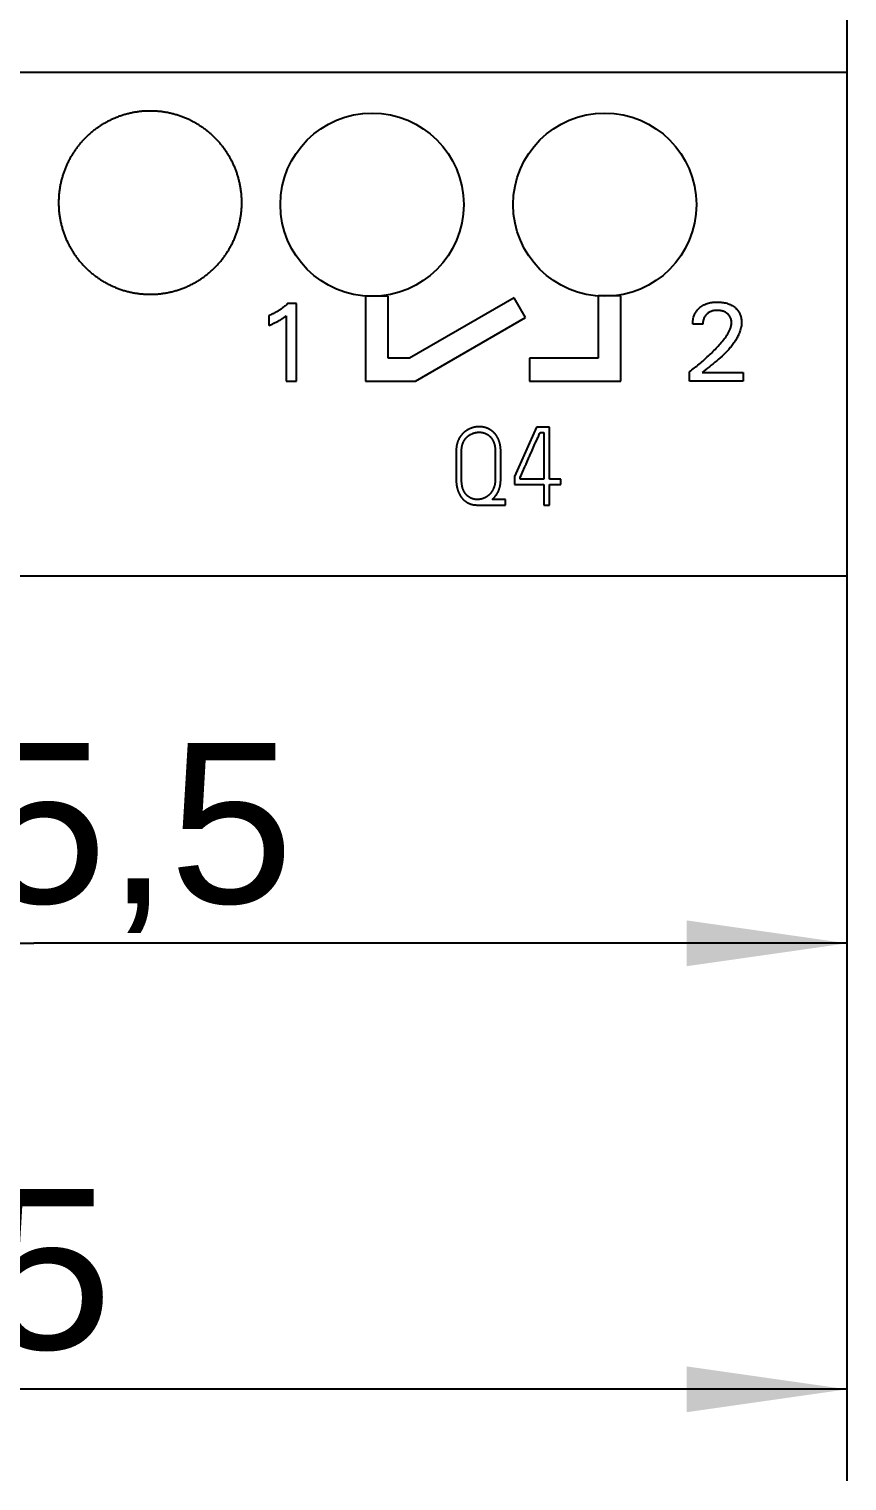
# Model space of a CAD drawing. Extents: x 0 to 420, y 0 to 297.
# Drawn here: x 128.45 to 146.31, y 124.9 to 156.59 of the extents above; entities that cross this region are included whole.
import ezdxf
from ezdxf.enums import TextEntityAlignment as Align

# ---------------------------------------------------------------- set-up
doc = ezdxf.new("R2010")
doc.units = 0
doc.header["$LTSCALE"] = 23.1
for name, color, linetype in [('10000_FRONT', 7, 'CONTINUOUS'), ('10100_DIM_FRONT', 7, 'CONTINUOUS'), ('10500_FRONT_LABELING', 7, 'CONTINUOUS')]:
    doc.layers.add(name, color=color, linetype=linetype)
doc.dimstyles.get("Standard").update_dxf_attribs({"dimtxt": 2.5, "dimasz": 2.5, "dimexe": 1.25, "dimexo": 0.625, "dimtad": 1, "dimcen": 2.5, "dimazin": 3, "dimtfac": 1, "dimtmove": 0, "dimatfit": 3})

# ---------------------------------------------------------------- blocks, each defined once
blk = doc.blocks.new('*D0')
at = {"layer": '10100_DIM_FRONT', "linetype": 'CONTINUOUS'}
for p, q in [((110.808052, 150.134362), (110.808052, 134.632386)), ((146.308052, 150.134362), (146.308052, 134.632386)), ((110.808052, 136.632386), (128.558052, 136.632386)), ((146.308052, 136.632386), (128.558052, 136.632386))]:
    blk.add_line(p, q, dxfattribs=at)
for points in [[(114.308052, 137.132386), (110.808052, 136.632386), (114.308052, 136.132386)], [(142.808052, 136.132386), (146.308052, 136.632386), (142.808052, 137.132386)]]:
    blk.add_solid(points, dxfattribs=at)
blk.add_text('35,5', height=3.5, dxfattribs=at).set_placement((124.727394, 137.507386), (134.227394, 137.507386), align=Align.FIT)
blk = doc.blocks.new('*D1')
at = {"layer": '10100_DIM_FRONT', "linetype": 'CONTINUOUS'}
for p, q in [((146.308, 189.647), (146.308, 124.898)), ((102.808, 149.198), (102.808, 124.898)), ((102.808, 126.898), (124.558, 126.898)), ((146.308, 126.898), (124.558, 126.898))]:
    blk.add_line(p, q, dxfattribs=at)
for points in [[(106.308, 127.398), (102.808, 126.898), (106.308, 126.398)], [(142.808, 126.398), (146.308, 126.898), (142.808, 127.398)]]:
    blk.add_solid(points, dxfattribs=at)
blk.add_text('43,5', height=3.5, dxfattribs=at).set_placement((120.525, 127.773), (130.275, 127.773), align=Align.FIT)

msp = doc.modelspace()

# ---------------------------------------------------------------- linework, layer by layer
at = {"layer": '10000_FRONT', "color": 7, "linetype": 'CONTINUOUS'}
for p, q in [((146.308, 234.648), (146.308, 144.648)), ((110.808, 155.648), (146.308, 155.648)), ((135.797, 150.756), (135.797, 148.902)), ((136.294, 150.756), (135.797, 150.756)), ((136.294, 149.403), (136.294, 150.756)), ((139.044, 150.721), (136.76, 149.403)), ((139.294, 150.288), (139.044, 150.721)), ((140.875, 150.762), (140.875, 149.402)), ((141.375, 150.762), (140.875, 150.762)), ((141.375, 148.902), (141.375, 150.762)), ((136.892, 148.902), (139.294, 150.288)), ((136.76, 149.403), (136.294, 149.403)), ((139.375, 149.402), (139.375, 148.902)), ((140.875, 149.402), (139.375, 149.402)), ((135.797, 148.902), (136.892, 148.902)), ((139.375, 148.902), (141.375, 148.902)), ((146.308, 144.648), (110.808, 144.648))]:
    msp.add_line(p, q, dxfattribs=at)
for points in [[(133.098, 152.798), (133.098, 152.819), (133.098, 152.839), (133.097, 152.86), (133.096, 152.88), (133.095, 152.9), (133.094, 152.921), (133.093, 152.941), (133.091, 152.961), (133.09, 152.982), (133.088, 153.002), (133.085, 153.022), (133.083, 153.042), (133.08, 153.063), (133.078, 153.083), (133.075, 153.103), (133.071, 153.123), (133.068, 153.143), (133.065, 153.163), (133.061, 153.183), (133.057, 153.203), (133.052, 153.222), (133.048, 153.242), (133.043, 153.262), (133.039, 153.282), (133.034, 153.302), (133.028, 153.321), (133.023, 153.341), (133.017, 153.361), (133.011, 153.38), (133.005, 153.4), (132.999, 153.419), (132.993, 153.439), (132.986, 153.458), (132.979, 153.478), (132.972, 153.497), (132.965, 153.516), (132.957, 153.535), (132.95, 153.554), (132.942, 153.573), (132.934, 153.592), (132.926, 153.611), (132.917, 153.629), (132.909, 153.648), (132.9, 153.666), (132.891, 153.684), (132.882, 153.703), (132.872, 153.721), (132.863, 153.739), (132.853, 153.757), (132.844, 153.774), (132.834, 153.792), (132.823, 153.81), (132.813, 153.827), (132.802, 153.844), (132.792, 153.862), (132.781, 153.879), (132.77, 153.896), (132.758, 153.913), (132.747, 153.93), (132.735, 153.947), (132.723, 153.963), (132.711, 153.98), (132.699, 153.996), (132.687, 154.013), (132.674, 154.029), (132.661, 154.045), (132.649, 154.061), (132.635, 154.077), (132.622, 154.093), (132.609, 154.109), (132.595, 154.124), (132.582, 154.139), (132.568, 154.154), (132.554, 154.169), (132.54, 154.184), (132.526, 154.199), (132.511, 154.213), (132.497, 154.228), (132.482, 154.242), (132.467, 154.256), (132.452, 154.27), (132.437, 154.283), (132.422, 154.297), (132.407, 154.31), (132.391, 154.324), (132.376, 154.337), (132.36, 154.35), (132.344, 154.362), (132.328, 154.375), (132.312, 154.388), (132.296, 154.4), (132.279, 154.412), (132.262, 154.424), (132.246, 154.436), (132.229, 154.448), (132.212, 154.459), (132.195, 154.47), (132.177, 154.482), (132.16, 154.493), (132.142, 154.504), (132.125, 154.514), (132.107, 154.525), (132.089, 154.535), (132.071, 154.545), (132.053, 154.555), (132.035, 154.565), (132.017, 154.574), (131.999, 154.584), (131.98, 154.593), (131.962, 154.602), (131.944, 154.61), (131.925, 154.619), (131.906, 154.627), (131.888, 154.635), (131.869, 154.643), (131.85, 154.651), (131.831, 154.659), (131.812, 154.666), (131.793, 154.673), (131.774, 154.68), (131.754, 154.687), (131.735, 154.694), (131.716, 154.7), (131.696, 154.706), (131.677, 154.712), (131.657, 154.718), (131.637, 154.724), (131.617, 154.729), (131.597, 154.735), (131.577, 154.74), (131.557, 154.744), (131.537, 154.749), (131.517, 154.754), (131.497, 154.758), (131.477, 154.762), (131.456, 154.766), (131.436, 154.769), (131.416, 154.773), (131.395, 154.776), (131.375, 154.779), (131.355, 154.781), (131.334, 154.784), (131.314, 154.786), (131.294, 154.788), (131.273, 154.79), (131.253, 154.792), (131.233, 154.793), (131.212, 154.795), (131.192, 154.796), (131.171, 154.797), (131.151, 154.797), (131.131, 154.798), (131.11, 154.798), (131.09, 154.798), (131.069, 154.798), (131.049, 154.797), (131.028, 154.797), (131.008, 154.796), (130.987, 154.795), (130.967, 154.794), (130.946, 154.792), (130.926, 154.791), (130.905, 154.789), (130.885, 154.787), (130.864, 154.784), (130.844, 154.782), (130.823, 154.779), (130.803, 154.776), (130.782, 154.773), (130.762, 154.77), (130.742, 154.766), (130.722, 154.762), (130.701, 154.758), (130.681, 154.754), (130.661, 154.75), (130.641, 154.745), (130.621, 154.74), (130.602, 154.735), (130.582, 154.73), (130.562, 154.725), (130.543, 154.719), (130.523, 154.713), (130.503, 154.708), (130.484, 154.701), (130.465, 154.695), (130.445, 154.688), (130.426, 154.682), (130.407, 154.675), (130.388, 154.667), (130.368, 154.66), (130.349, 154.653), (130.33, 154.645), (130.311, 154.637), (130.293, 154.629), (130.274, 154.62), (130.255, 154.612), (130.236, 154.603), (130.218, 154.594), (130.199, 154.585)], [(130.199, 154.585), (130.181, 154.575), (130.163, 154.566), (130.144, 154.556), (130.126, 154.546), (130.109, 154.536), (130.091, 154.526), (130.073, 154.515), (130.056, 154.505), (130.038, 154.494), (130.021, 154.483), (130.004, 154.472), (129.987, 154.461), (129.97, 154.449), (129.953, 154.438), (129.936, 154.426), (129.92, 154.414), (129.903, 154.402), (129.887, 154.39), (129.871, 154.377), (129.855, 154.365), (129.839, 154.352), (129.823, 154.339), (129.807, 154.326), (129.792, 154.313), (129.777, 154.299), (129.761, 154.286), (129.746, 154.272), (129.731, 154.258), (129.716, 154.244), (129.701, 154.229), (129.687, 154.215), (129.672, 154.2), (129.658, 154.185), (129.643, 154.171), (129.629, 154.155), (129.616, 154.14), (129.602, 154.125), (129.588, 154.11), (129.575, 154.094), (129.562, 154.078), (129.549, 154.063), (129.536, 154.047), (129.523, 154.031), (129.511, 154.015), (129.499, 153.999), (129.486, 153.982), (129.474, 153.966), (129.463, 153.949), (129.451, 153.932), (129.44, 153.916), (129.428, 153.899), (129.417, 153.882), (129.406, 153.864), (129.395, 153.847), (129.385, 153.83), (129.374, 153.812), (129.364, 153.795), (129.354, 153.777), (129.344, 153.759), (129.334, 153.741), (129.325, 153.723), (129.315, 153.705), (129.306, 153.686), (129.297, 153.668), (129.288, 153.649), (129.28, 153.63), (129.271, 153.612), (129.263, 153.593), (129.255, 153.574), (129.247, 153.555), (129.239, 153.536), (129.232, 153.517), (129.225, 153.498), (129.218, 153.479), (129.211, 153.46), (129.204, 153.441), (129.198, 153.421), (129.191, 153.402), (129.185, 153.383), (129.18, 153.363), (129.174, 153.344), (129.169, 153.324), (129.163, 153.304), (129.158, 153.285), (129.153, 153.265), (129.149, 153.245), (129.144, 153.225), (129.14, 153.205), (129.136, 153.185), (129.132, 153.165), (129.128, 153.145), (129.125, 153.125), (129.122, 153.105), (129.119, 153.085), (129.116, 153.065), (129.113, 153.044), (129.111, 153.024), (129.109, 153.003), (129.107, 152.983), (129.105, 152.962), (129.103, 152.942), (129.102, 152.921), (129.101, 152.901), (129.1, 152.88), (129.099, 152.86), (129.098, 152.839), (129.098, 152.819), (129.098, 152.798)], [(129.098, 152.798), (129.098, 152.777), (129.099, 152.755), (129.099, 152.734), (129.1, 152.713), (129.101, 152.691), (129.102, 152.67), (129.104, 152.649), (129.105, 152.628), (129.107, 152.607), (129.109, 152.586), (129.112, 152.565), (129.114, 152.544), (129.117, 152.523), (129.12, 152.502), (129.123, 152.481), (129.127, 152.46), (129.13, 152.439), (129.134, 152.418), (129.139, 152.398), (129.143, 152.377), (129.147, 152.356), (129.152, 152.336), (129.157, 152.315), (129.162, 152.295), (129.168, 152.274), (129.174, 152.254), (129.179, 152.233), (129.186, 152.213), (129.192, 152.193), (129.198, 152.172), (129.205, 152.152), (129.212, 152.132), (129.22, 152.112), (129.227, 152.092), (129.235, 152.072), (129.242, 152.052), (129.251, 152.032), (129.259, 152.012), (129.267, 151.993), (129.276, 151.974), (129.285, 151.954), (129.294, 151.935), (129.303, 151.916), (129.312, 151.897), (129.322, 151.878), (129.332, 151.86), (129.342, 151.841), (129.352, 151.822), (129.363, 151.804), (129.373, 151.786), (129.384, 151.768), (129.395, 151.749), (129.406, 151.731), (129.418, 151.714), (129.429, 151.696), (129.441, 151.678), (129.453, 151.661), (129.465, 151.643), (129.477, 151.626), (129.49, 151.609), (129.503, 151.592), (129.516, 151.575), (129.529, 151.558), (129.542, 151.541), (129.556, 151.524), (129.57, 151.508), (129.584, 151.492), (129.598, 151.476), (129.612, 151.46), (129.626, 151.444), (129.641, 151.428), (129.655, 151.413), (129.67, 151.398), (129.685, 151.383), (129.7, 151.368), (129.715, 151.353), (129.731, 151.338), (129.746, 151.324), (129.762, 151.31), (129.778, 151.296), (129.794, 151.282), (129.81, 151.268), (129.826, 151.254), (129.843, 151.241), (129.859, 151.228), (129.876, 151.215), (129.893, 151.202), (129.91, 151.189), (129.927, 151.177), (129.945, 151.164), (129.962, 151.152), (129.98, 151.14), (129.997, 151.128), (130.015, 151.116), (130.034, 151.105), (130.052, 151.093), (130.07, 151.082), (130.089, 151.071), (130.107, 151.061), (130.126, 151.05), (130.145, 151.04), (130.163, 151.03), (130.182, 151.02), (130.201, 151.01), (130.22, 151.001), (130.24, 150.992), (130.259, 150.983), (130.278, 150.974), (130.298, 150.965), (130.317, 150.957), (130.337, 150.949), (130.356, 150.941), (130.376, 150.933), (130.396, 150.925), (130.416, 150.918), (130.436, 150.911), (130.456, 150.904), (130.476, 150.897), (130.497, 150.891), (130.517, 150.884), (130.537, 150.878), (130.558, 150.872), (130.579, 150.867), (130.599, 150.861), (130.62, 150.856), (130.641, 150.851), (130.662, 150.846), (130.683, 150.841), (130.704, 150.837), (130.725, 150.833), (130.746, 150.829), (130.767, 150.825), (130.789, 150.822), (130.81, 150.819), (130.831, 150.816), (130.852, 150.813), (130.873, 150.811), (130.894, 150.808), (130.916, 150.806), (130.937, 150.805), (130.958, 150.803), (130.979, 150.802), (131, 150.8), (131.022, 150.799), (131.043, 150.799), (131.064, 150.798), (131.085, 150.798), (131.107, 150.798), (131.128, 150.798), (131.149, 150.799), (131.171, 150.799), (131.192, 150.8), (131.213, 150.801), (131.235, 150.803), (131.256, 150.804), (131.277, 150.806), (131.299, 150.808), (131.32, 150.81), (131.342, 150.813), (131.363, 150.816), (131.384, 150.819), (131.406, 150.822), (131.427, 150.825), (131.448, 150.829), (131.469, 150.833), (131.49, 150.837), (131.511, 150.841), (131.532, 150.846), (131.552, 150.85), (131.573, 150.855), (131.594, 150.86), (131.614, 150.866), (131.635, 150.871), (131.655, 150.877), (131.676, 150.883), (131.696, 150.889), (131.716, 150.896), (131.736, 150.903), (131.757, 150.909), (131.777, 150.917), (131.797, 150.924), (131.816, 150.931), (131.836, 150.939), (131.856, 150.947), (131.876, 150.955), (131.896, 150.964), (131.915, 150.972), (131.935, 150.981), (131.954, 150.99), (131.973, 151), (131.993, 151.009), (132.012, 151.019), (132.031, 151.029), (132.05, 151.039), (132.069, 151.049), (132.087, 151.06), (132.106, 151.07), (132.124, 151.081), (132.142, 151.092)], [(132.142, 151.092), (132.16, 151.103), (132.178, 151.115), (132.196, 151.126), (132.214, 151.138), (132.231, 151.15), (132.249, 151.162), (132.266, 151.175), (132.283, 151.187), (132.3, 151.2), (132.317, 151.213), (132.334, 151.226), (132.351, 151.239), (132.367, 151.252), (132.384, 151.266), (132.4, 151.279), (132.416, 151.293), (132.432, 151.308), (132.448, 151.322), (132.463, 151.336), (132.479, 151.351), (132.494, 151.366), (132.51, 151.381), (132.525, 151.396), (132.54, 151.412), (132.554, 151.427), (132.569, 151.443), (132.583, 151.459), (132.598, 151.475), (132.612, 151.491), (132.625, 151.507), (132.639, 151.523), (132.652, 151.54), (132.666, 151.556), (132.679, 151.573), (132.692, 151.59), (132.704, 151.607), (132.717, 151.624), (132.729, 151.641), (132.741, 151.658), (132.753, 151.676), (132.765, 151.693), (132.777, 151.711), (132.788, 151.729), (132.8, 151.747), (132.811, 151.765), (132.821, 151.783), (132.832, 151.801), (132.843, 151.82), (132.853, 151.839), (132.863, 151.857), (132.873, 151.876), (132.883, 151.895), (132.892, 151.914), (132.902, 151.934), (132.911, 151.953), (132.92, 151.972), (132.928, 151.992), (132.937, 152.011), (132.945, 152.031), (132.953, 152.051), (132.961, 152.071), (132.969, 152.09), (132.976, 152.11), (132.983, 152.13), (132.99, 152.15), (132.997, 152.17), (133.004, 152.19), (133.01, 152.211), (133.016, 152.231), (133.022, 152.251), (133.028, 152.272), (133.033, 152.292), (133.038, 152.312), (133.043, 152.333), (133.048, 152.354), (133.053, 152.374), (133.057, 152.395), (133.061, 152.416), (133.065, 152.437), (133.069, 152.458), (133.072, 152.478), (133.076, 152.499), (133.079, 152.521), (133.082, 152.542), (133.084, 152.563), (133.087, 152.584), (133.089, 152.606), (133.091, 152.627), (133.092, 152.648), (133.094, 152.67), (133.095, 152.691), (133.096, 152.712), (133.097, 152.734), (133.098, 152.755), (133.098, 152.777), (133.098, 152.798)]]:
    msp.add_lwpolyline(points, dxfattribs=at)
for centre in [(135.941, 152.754), (141.021, 152.754)]:
    msp.add_circle(centre, 2, dxfattribs=at)
at = {"layer": '10500_FRONT_LABELING', "color": 7, "linetype": 'CONTINUOUS'}
for p, q in [((134.291, 150.594), (134.098, 150.594)), ((134.291, 148.904), (134.291, 150.594)), ((133.691, 150.333), (133.691, 150.12)), ((134.063, 150.331), (134.063, 148.904)), ((143.161, 150.145), (142.941, 150.145)), ((142.871, 148.904), (142.871, 149.107)), ((143.148, 149.089), (144.043, 149.089)), ((144.043, 149.089), (144.043, 148.904)), ((134.063, 148.904), (134.291, 148.904)), ((144.043, 148.904), (142.871, 148.904)), ((139.53, 147.898), (139.054, 146.823)), ((139.811, 147.898), (139.53, 147.898)), ((139.551, 147.649), (139.561, 147.673)), ((139.561, 147.673), (139.571, 147.697)), ((139.571, 147.697), (139.597, 147.756)), ((139.597, 147.756), (139.608, 147.78)), ((139.608, 147.78), (139.69, 147.78)), ((139.69, 147.78), (139.69, 146.766)), ((139.811, 146.766), (139.811, 147.898)), ((137.778, 147.384), (137.778, 146.74)), ((137.896, 146.734), (137.896, 147.384)), ((138.629, 147.384), (138.629, 146.754)), ((138.749, 146.754), (138.749, 147.384)), ((139.388, 147.282), (139.436, 147.389)), ((139.436, 147.389), (139.498, 147.531)), ((139.293, 147.069), (139.304, 147.093)), ((139.304, 147.093), (139.335, 147.164)), ((139.335, 147.164), (139.357, 147.211)), ((139.054, 146.823), (139.054, 146.648)), ((139.172, 146.766), (139.172, 146.797)), ((139.69, 146.766), (139.172, 146.766)), ((139.193, 146.844), (139.225, 146.915)), ((139.225, 146.915), (139.278, 147.033)), ((140.06, 146.766), (139.811, 146.766)), ((140.06, 146.648), (140.06, 146.766)), ((139.054, 146.648), (139.69, 146.648)), ((139.69, 146.648), (139.69, 146.198)), ((139.811, 146.198), (139.811, 146.648)), ((139.811, 146.648), (140.06, 146.648)), ((138.24, 146.198), (138.853, 146.198)), ((138.853, 146.318), (138.561, 146.318)), ((138.853, 146.198), (138.853, 146.318)), ((139.69, 146.198), (139.811, 146.198))]:
    msp.add_line(p, q, dxfattribs=at)
for points in [[(134.098, 150.594), (134.09, 150.586), (134.082, 150.579), (134.074, 150.571), (134.066, 150.564), (134.058, 150.556), (134.049, 150.549), (134.041, 150.542), (134.033, 150.535), (134.024, 150.528), (134.016, 150.521), (134.007, 150.514), (133.998, 150.507), (133.989, 150.5), (133.981, 150.493), (133.972, 150.487), (133.963, 150.48), (133.954, 150.474), (133.945, 150.467), (133.936, 150.461), (133.926, 150.455), (133.917, 150.449), (133.908, 150.443), (133.899, 150.437), (133.889, 150.431), (133.88, 150.425), (133.87, 150.42), (133.861, 150.414), (133.851, 150.408), (133.841, 150.403), (133.832, 150.398), (133.822, 150.392), (133.812, 150.387), (133.802, 150.382), (133.792, 150.377), (133.782, 150.372), (133.772, 150.368), (133.762, 150.363), (133.752, 150.358), (133.742, 150.354), (133.732, 150.349), (133.722, 150.345), (133.712, 150.341), (133.701, 150.337), (133.691, 150.333)], [(142.941, 150.145), (142.941, 150.17), (142.943, 150.196), (142.945, 150.221), (142.949, 150.247), (142.954, 150.272), (142.961, 150.297), (142.968, 150.322), (142.978, 150.346), (142.983, 150.357), (142.988, 150.369), (142.994, 150.381), (143, 150.392), (143.006, 150.403), (143.013, 150.414), (143.02, 150.424), (143.028, 150.435), (143.036, 150.445), (143.044, 150.455), (143.052, 150.465), (143.061, 150.474), (143.08, 150.492), (143.099, 150.509), (143.119, 150.525), (143.14, 150.54), (143.162, 150.553), (143.184, 150.566), (143.207, 150.577), (143.231, 150.587), (143.255, 150.596), (143.28, 150.603), (143.305, 150.61), (143.33, 150.616), (143.355, 150.62), (143.38, 150.624), (143.406, 150.626), (143.431, 150.628), (143.457, 150.629), (143.483, 150.629), (143.508, 150.628), (143.534, 150.627), (143.56, 150.625), (143.585, 150.622), (143.61, 150.618), (143.636, 150.613), (143.661, 150.608), (143.685, 150.601), (143.71, 150.593), (143.734, 150.584), (143.757, 150.574), (143.78, 150.563), (143.803, 150.55), (143.825, 150.536), (143.846, 150.522), (143.866, 150.506), (143.876, 150.497), (143.885, 150.488), (143.894, 150.479), (143.903, 150.47), (143.912, 150.461), (143.92, 150.451), (143.928, 150.441), (143.936, 150.43), (143.943, 150.42), (143.95, 150.409), (143.956, 150.398), (143.962, 150.386), (143.968, 150.375), (143.973, 150.363), (143.978, 150.351), (143.983, 150.339), (143.987, 150.327), (143.991, 150.315), (143.994, 150.302), (143.997, 150.29), (144.002, 150.265), (144.006, 150.239), (144.008, 150.213), (144.009, 150.188), (144.008, 150.162), (144.006, 150.137), (144.003, 150.111), (143.999, 150.086), (143.994, 150.061), (143.987, 150.036), (143.98, 150.011), (143.972, 149.986), (143.963, 149.962), (143.953, 149.938), (143.943, 149.914), (143.932, 149.89), (143.92, 149.867), (143.908, 149.844), (143.895, 149.822), (143.882, 149.799), (143.868, 149.778), (143.854, 149.756), (143.839, 149.735), (143.824, 149.714), (143.809, 149.693), (143.793, 149.673), (143.777, 149.653), (143.761, 149.633), (143.744, 149.614), (143.727, 149.595), (143.692, 149.557), (143.656, 149.52), (143.619, 149.484), (143.582, 149.449), (143.543, 149.414), (143.504, 149.38), (143.465, 149.347), (143.425, 149.314), (143.385, 149.281), (143.345, 149.249), (143.305, 149.217), (143.265, 149.185), (143.226, 149.153), (143.187, 149.121), (143.148, 149.089)], [(133.691, 150.12), (133.708, 150.127), (133.726, 150.134), (133.743, 150.142), (133.76, 150.149), (133.778, 150.156), (133.795, 150.164), (133.812, 150.172), (133.828, 150.18), (133.845, 150.188), (133.862, 150.196), (133.878, 150.205), (133.895, 150.214), (133.911, 150.223), (133.927, 150.233), (133.935, 150.238), (133.943, 150.243), (133.951, 150.248), (133.959, 150.253), (133.967, 150.258), (133.974, 150.263), (133.982, 150.269), (133.99, 150.274), (133.997, 150.279), (134.005, 150.285), (134.02, 150.296), (134.034, 150.308), (134.049, 150.319), (134.063, 150.331)], [(142.871, 149.107), (142.898, 149.128), (142.925, 149.148), (142.951, 149.169), (142.978, 149.19), (143.004, 149.211), (143.03, 149.232), (143.056, 149.253), (143.082, 149.275), (143.108, 149.297), (143.133, 149.319), (143.159, 149.341), (143.184, 149.363), (143.209, 149.385), (143.234, 149.408), (143.259, 149.43), (143.284, 149.453), (143.308, 149.476), (143.333, 149.5), (143.357, 149.523), (143.381, 149.547), (143.405, 149.571), (143.428, 149.595), (143.452, 149.619), (143.475, 149.643), (143.498, 149.668), (143.52, 149.693), (143.543, 149.718), (143.564, 149.744), (143.586, 149.77), (143.607, 149.796), (143.628, 149.822), (143.648, 149.849), (143.668, 149.877), (143.687, 149.904), (143.705, 149.933), (143.714, 149.947), (143.722, 149.962), (143.73, 149.977), (143.738, 149.992), (143.745, 150.007), (143.752, 150.023), (143.759, 150.039), (143.765, 150.055), (143.77, 150.071), (143.775, 150.087), (143.779, 150.103), (143.783, 150.12), (143.785, 150.137), (143.787, 150.153), (143.788, 150.17), (143.788, 150.187), (143.787, 150.204), (143.785, 150.22), (143.781, 150.237), (143.777, 150.254), (143.772, 150.27), (143.766, 150.285), (143.759, 150.301), (143.751, 150.316), (143.746, 150.323), (143.742, 150.33), (143.731, 150.343), (143.72, 150.356), (143.708, 150.367), (143.695, 150.378), (143.681, 150.388), (143.667, 150.398), (143.653, 150.406), (143.638, 150.414), (143.622, 150.42), (143.606, 150.426), (143.59, 150.431), (143.574, 150.435), (143.557, 150.439), (143.541, 150.441), (143.524, 150.443), (143.507, 150.445), (143.49, 150.446), (143.473, 150.446), (143.457, 150.445), (143.44, 150.444), (143.423, 150.443), (143.406, 150.441), (143.39, 150.437), (143.373, 150.434), (143.357, 150.429), (143.341, 150.423), (143.325, 150.417), (143.31, 150.409), (143.296, 150.401), (143.281, 150.392), (143.268, 150.382), (143.255, 150.371), (143.242, 150.36), (143.231, 150.348), (143.22, 150.335), (143.21, 150.321), (143.201, 150.307), (143.193, 150.292), (143.186, 150.277), (143.18, 150.261), (143.175, 150.245), (143.17, 150.228), (143.167, 150.212), (143.164, 150.195), (143.163, 150.178), (143.162, 150.161), (143.161, 150.145)], [(138.749, 147.384), (138.749, 147.391), (138.749, 147.399), (138.749, 147.406), (138.749, 147.413), (138.749, 147.42), (138.748, 147.428), (138.748, 147.435), (138.747, 147.442), (138.747, 147.449), (138.746, 147.456), (138.745, 147.464), (138.744, 147.471), (138.743, 147.478), (138.742, 147.485), (138.741, 147.492), (138.74, 147.499), (138.739, 147.506), (138.738, 147.513), (138.736, 147.521), (138.735, 147.528), (138.733, 147.535), (138.731, 147.542), (138.73, 147.549), (138.728, 147.556), (138.726, 147.563), (138.724, 147.57), (138.721, 147.577), (138.719, 147.584), (138.717, 147.59), (138.714, 147.597), (138.712, 147.604), (138.709, 147.611), (138.707, 147.618), (138.704, 147.625), (138.701, 147.631), (138.698, 147.638), (138.695, 147.645), (138.692, 147.651), (138.688, 147.658), (138.685, 147.664), (138.682, 147.67), (138.678, 147.677), (138.675, 147.683), (138.671, 147.689), (138.667, 147.695), (138.663, 147.702), (138.659, 147.708), (138.655, 147.714), (138.651, 147.72), (138.647, 147.726), (138.642, 147.731), (138.638, 147.737), (138.633, 147.743), (138.628, 147.749), (138.624, 147.754), (138.619, 147.76), (138.614, 147.765), (138.609, 147.77), (138.604, 147.776), (138.599, 147.781), (138.594, 147.786), (138.588, 147.791), (138.583, 147.796), (138.577, 147.8), (138.572, 147.805), (138.566, 147.81), (138.561, 147.814), (138.555, 147.819), (138.549, 147.823), (138.543, 147.827), (138.537, 147.831), (138.531, 147.835), (138.525, 147.839), (138.518, 147.843), (138.512, 147.847), (138.506, 147.851), (138.499, 147.854), (138.493, 147.858), (138.486, 147.861), (138.48, 147.864), (138.473, 147.867), (138.466, 147.87), (138.46, 147.873), (138.453, 147.876), (138.446, 147.878), (138.439, 147.881), (138.432, 147.883), (138.425, 147.886), (138.418, 147.888), (138.411, 147.89), (138.404, 147.892), (138.397, 147.894), (138.39, 147.895), (138.383, 147.897), (138.376, 147.898), (138.368, 147.9), (138.361, 147.901), (138.354, 147.902), (138.347, 147.903), (138.339, 147.904), (138.332, 147.905), (138.325, 147.906), (138.317, 147.906), (138.31, 147.907), (138.303, 147.907), (138.295, 147.907), (138.288, 147.907), (138.281, 147.907), (138.273, 147.907), (138.266, 147.907), (138.259, 147.907), (138.251, 147.907), (138.244, 147.906), (138.237, 147.905), (138.229, 147.905), (138.222, 147.904), (138.215, 147.903), (138.207, 147.902), (138.2, 147.901), (138.193, 147.9), (138.186, 147.898), (138.179, 147.897), (138.171, 147.895), (138.164, 147.894), (138.157, 147.892), (138.15, 147.89), (138.143, 147.888), (138.136, 147.886), (138.129, 147.884), (138.122, 147.882), (138.115, 147.879), (138.108, 147.877), (138.102, 147.874), (138.095, 147.872), (138.088, 147.869), (138.081, 147.866), (138.074, 147.863), (138.068, 147.86), (138.061, 147.857), (138.054, 147.854), (138.048, 147.85), (138.041, 147.847), (138.035, 147.844), (138.028, 147.84), (138.022, 147.836), (138.016, 147.832), (138.01, 147.829), (138.004, 147.825), (137.998, 147.821), (137.992, 147.817), (137.986, 147.812), (137.98, 147.808), (137.974, 147.804), (137.968, 147.799), (137.962, 147.795), (137.957, 147.79), (137.951, 147.785), (137.946, 147.781), (137.94, 147.776), (137.935, 147.771), (137.93, 147.766), (137.924, 147.761), (137.919, 147.755), (137.914, 147.75), (137.909, 147.745), (137.904, 147.739), (137.899, 147.734), (137.895, 147.728), (137.89, 147.723), (137.886, 147.717), (137.881, 147.711), (137.877, 147.705), (137.873, 147.699), (137.869, 147.693), (137.864, 147.687), (137.86, 147.681), (137.857, 147.675), (137.853, 147.669), (137.849, 147.663), (137.845, 147.656), (137.842, 147.65), (137.838, 147.644), (137.835, 147.637), (137.832, 147.631), (137.829, 147.624), (137.825, 147.618), (137.822, 147.611), (137.82, 147.604), (137.817, 147.597), (137.814, 147.591), (137.811, 147.584), (137.809, 147.577), (137.807, 147.57), (137.804, 147.563), (137.802, 147.556), (137.8, 147.55), (137.798, 147.543), (137.796, 147.536), (137.794, 147.529)], [(137.896, 147.384), (137.896, 147.39), (137.896, 147.397), (137.896, 147.404), (137.897, 147.41), (137.897, 147.417), (137.897, 147.423), (137.898, 147.429), (137.898, 147.436), (137.899, 147.442), (137.9, 147.449), (137.901, 147.455), (137.902, 147.462), (137.903, 147.468), (137.904, 147.474), (137.905, 147.481), (137.906, 147.487), (137.908, 147.493), (137.909, 147.5), (137.911, 147.506), (137.912, 147.512), (137.914, 147.518), (137.916, 147.525), (137.918, 147.531), (137.92, 147.537), (137.923, 147.543), (137.925, 147.549), (137.928, 147.555), (137.93, 147.561), (137.933, 147.567), (137.936, 147.573), (137.939, 147.579), (137.942, 147.585), (137.945, 147.591), (137.948, 147.596), (137.951, 147.602), (137.954, 147.608), (137.958, 147.613), (137.961, 147.619), (137.965, 147.624), (137.969, 147.629), (137.972, 147.635), (137.976, 147.64), (137.98, 147.645), (137.984, 147.65), (137.989, 147.655), (137.993, 147.66), (137.997, 147.665), (138.002, 147.67), (138.006, 147.675), (138.011, 147.679), (138.016, 147.684), (138.02, 147.688), (138.025, 147.693), (138.03, 147.697), (138.035, 147.701), (138.04, 147.705), (138.045, 147.709), (138.051, 147.713), (138.056, 147.717), (138.061, 147.721), (138.067, 147.724), (138.072, 147.728), (138.078, 147.731), (138.084, 147.735), (138.089, 147.738), (138.095, 147.741), (138.101, 147.744), (138.107, 147.747), (138.113, 147.75), (138.119, 147.753), (138.125, 147.755), (138.131, 147.758), (138.137, 147.76), (138.143, 147.762), (138.149, 147.765), (138.155, 147.767), (138.162, 147.769), (138.168, 147.771), (138.174, 147.772), (138.181, 147.774), (138.187, 147.776), (138.193, 147.777), (138.2, 147.779), (138.206, 147.78), (138.213, 147.781), (138.219, 147.782), (138.226, 147.783), (138.232, 147.784), (138.239, 147.785), (138.245, 147.786), (138.252, 147.786), (138.258, 147.787), (138.265, 147.787), (138.271, 147.787), (138.278, 147.787), (138.284, 147.787), (138.291, 147.787), (138.298, 147.787), (138.304, 147.786), (138.311, 147.786), (138.317, 147.785), (138.324, 147.785), (138.33, 147.784), (138.337, 147.783), (138.343, 147.782), (138.35, 147.781), (138.356, 147.779), (138.363, 147.778), (138.369, 147.777), (138.375, 147.775), (138.382, 147.773), (138.388, 147.771), (138.394, 147.769), (138.4, 147.767), (138.406, 147.765), (138.412, 147.762), (138.418, 147.76), (138.424, 147.757), (138.43, 147.754), (138.436, 147.751), (138.442, 147.748), (138.448, 147.745), (138.453, 147.742), (138.459, 147.739), (138.465, 147.735), (138.47, 147.731), (138.475, 147.728), (138.481, 147.724), (138.486, 147.72), (138.491, 147.716), (138.496, 147.712), (138.501, 147.708), (138.506, 147.703), (138.511, 147.699), (138.516, 147.694), (138.52, 147.69), (138.525, 147.685), (138.529, 147.68), (138.534, 147.675), (138.538, 147.67), (138.542, 147.665), (138.546, 147.66), (138.55, 147.655), (138.554, 147.65), (138.558, 147.644), (138.561, 147.639), (138.565, 147.633), (138.568, 147.628), (138.571, 147.622), (138.575, 147.616), (138.578, 147.611), (138.581, 147.605), (138.584, 147.599), (138.586, 147.593), (138.589, 147.587), (138.592, 147.581), (138.594, 147.575), (138.597, 147.569), (138.599, 147.563), (138.601, 147.557), (138.604, 147.551), (138.606, 147.544), (138.608, 147.538), (138.609, 147.532), (138.611, 147.526), (138.613, 147.519), (138.614, 147.513), (138.616, 147.507), (138.617, 147.501), (138.619, 147.494), (138.62, 147.488), (138.621, 147.481), (138.622, 147.475), (138.623, 147.469), (138.624, 147.462), (138.625, 147.456), (138.626, 147.449), (138.626, 147.443), (138.627, 147.436), (138.628, 147.43), (138.628, 147.423), (138.628, 147.417), (138.629, 147.41), (138.629, 147.404), (138.629, 147.397), (138.629, 147.391), (138.629, 147.384)], [(137.794, 147.529), (137.793, 147.521), (137.791, 147.514), (137.79, 147.507), (137.788, 147.5), (137.787, 147.493), (137.786, 147.486), (137.785, 147.479), (137.784, 147.471), (137.783, 147.464), (137.782, 147.457), (137.781, 147.45), (137.78, 147.442), (137.78, 147.435), (137.779, 147.428), (137.779, 147.42), (137.779, 147.413), (137.778, 147.406), (137.778, 147.399), (137.778, 147.391), (137.778, 147.384)], [(139.498, 147.531), (139.504, 147.543), (139.551, 147.649)], [(139.278, 147.033), (139.283, 147.045), (139.288, 147.057), (139.293, 147.069)], [(139.357, 147.211), (139.367, 147.235), (139.372, 147.246), (139.378, 147.258), (139.388, 147.282)], [(137.778, 146.74), (137.778, 146.731), (137.778, 146.722), (137.779, 146.713), (137.779, 146.704), (137.779, 146.694), (137.78, 146.685), (137.781, 146.676), (137.781, 146.667), (137.782, 146.658), (137.783, 146.649), (137.784, 146.64), (137.786, 146.631), (137.787, 146.622), (137.789, 146.613), (137.79, 146.604), (137.792, 146.595), (137.794, 146.586), (137.796, 146.577), (137.798, 146.568), (137.8, 146.559), (137.803, 146.55), (137.805, 146.542), (137.808, 146.533), (137.811, 146.524), (137.814, 146.515), (137.817, 146.507), (137.82, 146.498), (137.823, 146.49), (137.827, 146.481), (137.83, 146.473), (137.834, 146.464), (137.838, 146.456), (137.842, 146.448), (137.846, 146.44), (137.85, 146.432), (137.855, 146.424), (137.859, 146.416), (137.864, 146.408), (137.869, 146.4), (137.874, 146.392), (137.879, 146.385), (137.884, 146.377), (137.889, 146.369), (137.895, 146.362), (137.901, 146.355), (137.906, 146.348), (137.912, 146.341), (137.919, 146.334), (137.925, 146.327), (137.931, 146.321), (137.938, 146.314), (137.944, 146.308), (137.951, 146.302), (137.958, 146.296), (137.965, 146.29), (137.973, 146.284), (137.98, 146.279), (137.988, 146.273), (137.995, 146.268), (138.003, 146.263), (138.011, 146.258), (138.019, 146.254), (138.027, 146.249), (138.035, 146.245), (138.043, 146.241), (138.051, 146.237), (138.06, 146.233), (138.068, 146.23), (138.077, 146.226), (138.086, 146.223), (138.094, 146.22), (138.103, 146.217), (138.112, 146.215), (138.121, 146.212), (138.13, 146.21), (138.139, 146.208), (138.148, 146.206), (138.157, 146.205), (138.166, 146.203), (138.176, 146.202), (138.185, 146.201), (138.194, 146.2), (138.203, 146.199), (138.212, 146.199), (138.222, 146.198), (138.231, 146.198), (138.24, 146.198)], [(138.629, 146.754), (138.629, 146.748), (138.629, 146.741), (138.629, 146.735), (138.629, 146.728), (138.628, 146.722), (138.628, 146.716), (138.628, 146.709), (138.627, 146.703), (138.626, 146.696), (138.626, 146.69), (138.625, 146.683), (138.624, 146.677), (138.623, 146.671), (138.622, 146.664), (138.621, 146.658), (138.62, 146.652), (138.619, 146.645), (138.618, 146.639), (138.616, 146.633), (138.615, 146.626), (138.613, 146.62), (138.611, 146.614), (138.61, 146.608), (138.608, 146.601), (138.606, 146.595), (138.604, 146.589), (138.601, 146.583), (138.599, 146.577), (138.597, 146.571), (138.594, 146.565), (138.592, 146.559), (138.589, 146.553), (138.587, 146.547), (138.584, 146.541), (138.581, 146.535), (138.578, 146.53), (138.575, 146.524), (138.572, 146.518), (138.569, 146.513), (138.566, 146.507), (138.562, 146.501), (138.559, 146.496), (138.555, 146.49), (138.552, 146.485), (138.548, 146.48), (138.544, 146.474), (138.54, 146.469), (138.536, 146.464), (138.532, 146.459), (138.528, 146.454), (138.524, 146.449), (138.52, 146.444), (138.515, 146.439), (138.511, 146.435), (138.506, 146.43), (138.502, 146.425), (138.497, 146.421), (138.493, 146.417), (138.488, 146.412), (138.483, 146.408), (138.478, 146.404), (138.473, 146.4), (138.468, 146.396), (138.463, 146.392), (138.457, 146.388), (138.452, 146.385), (138.447, 146.381), (138.441, 146.377), (138.436, 146.374), (138.43, 146.371), (138.424, 146.367), (138.419, 146.364), (138.413, 146.361), (138.407, 146.358), (138.401, 146.355), (138.395, 146.353), (138.389, 146.35), (138.383, 146.347), (138.377, 146.345), (138.371, 146.343), (138.365, 146.34), (138.359, 146.338), (138.353, 146.336), (138.347, 146.334), (138.34, 146.332), (138.334, 146.331), (138.328, 146.329), (138.321, 146.327), (138.315, 146.326), (138.309, 146.325), (138.302, 146.324), (138.296, 146.323), (138.289, 146.322), (138.283, 146.321), (138.276, 146.32), (138.27, 146.319), (138.264, 146.319), (138.257, 146.319), (138.251, 146.318), (138.244, 146.318), (138.238, 146.318), (138.231, 146.318), (138.225, 146.318), (138.218, 146.319), (138.212, 146.319), (138.205, 146.32), (138.199, 146.32), (138.192, 146.321), (138.186, 146.322), (138.179, 146.323), (138.173, 146.324), (138.166, 146.326), (138.16, 146.327), (138.154, 146.329), (138.147, 146.33), (138.141, 146.332), (138.135, 146.334), (138.129, 146.336), (138.123, 146.338), (138.117, 146.34), (138.111, 146.343), (138.105, 146.345), (138.099, 146.348), (138.093, 146.351), (138.087, 146.354), (138.082, 146.357), (138.076, 146.36), (138.07, 146.364), (138.065, 146.367), (138.059, 146.371), (138.054, 146.374), (138.049, 146.378), (138.043, 146.382), (138.038, 146.386), (138.033, 146.39), (138.028, 146.394), (138.023, 146.399), (138.019, 146.403), (138.014, 146.407), (138.009, 146.412), (138.005, 146.417), (138, 146.421), (137.996, 146.426), (137.992, 146.431), (137.988, 146.436), (137.984, 146.441), (137.98, 146.447), (137.976, 146.452), (137.972, 146.457), (137.968, 146.462), (137.965, 146.468), (137.961, 146.473), (137.958, 146.479), (137.955, 146.484), (137.952, 146.49), (137.949, 146.496), (137.946, 146.502), (137.943, 146.507), (137.94, 146.513), (137.937, 146.519), (137.935, 146.525), (137.932, 146.531), (137.93, 146.537), (137.927, 146.543), (137.925, 146.549), (137.923, 146.556), (137.921, 146.562), (137.919, 146.568), (137.917, 146.574), (137.916, 146.58), (137.914, 146.586), (137.912, 146.593), (137.911, 146.599), (137.909, 146.605), (137.908, 146.611), (137.907, 146.618), (137.906, 146.624), (137.905, 146.63), (137.904, 146.637), (137.903, 146.643), (137.902, 146.65), (137.901, 146.656), (137.9, 146.662), (137.899, 146.669), (137.899, 146.675), (137.898, 146.682), (137.898, 146.688), (137.897, 146.695), (137.897, 146.701), (137.897, 146.708), (137.896, 146.714), (137.896, 146.721), (137.896, 146.727), (137.896, 146.734)], [(138.561, 146.318), (138.567, 146.324), (138.574, 146.329), (138.58, 146.335), (138.586, 146.34), (138.592, 146.346), (138.598, 146.352), (138.603, 146.358), (138.609, 146.364), (138.615, 146.371), (138.62, 146.377), (138.625, 146.383), (138.63, 146.39), (138.636, 146.396), (138.64, 146.403), (138.645, 146.41), (138.65, 146.416), (138.655, 146.423), (138.659, 146.43), (138.664, 146.437), (138.668, 146.444), (138.673, 146.452), (138.677, 146.459), (138.681, 146.466), (138.685, 146.473), (138.689, 146.481), (138.693, 146.488), (138.696, 146.496), (138.7, 146.503), (138.703, 146.511), (138.706, 146.518), (138.709, 146.526), (138.713, 146.534), (138.715, 146.542), (138.718, 146.549), (138.721, 146.557), (138.723, 146.565), (138.726, 146.573), (138.728, 146.581), (138.73, 146.589), (138.732, 146.597), (138.734, 146.605), (138.736, 146.614), (138.737, 146.622), (138.739, 146.63), (138.74, 146.638), (138.742, 146.646), (138.743, 146.655), (138.744, 146.663), (138.745, 146.671), (138.746, 146.679), (138.747, 146.688), (138.747, 146.696), (138.748, 146.704), (138.748, 146.713), (138.749, 146.721), (138.749, 146.729), (138.749, 146.738), (138.749, 146.746), (138.749, 146.754)], [(139.172, 146.797), (139.177, 146.809), (139.193, 146.844)]]:
    msp.add_lwpolyline(points, dxfattribs=at)

# ---------------------------------------------------------------- dimensions: what is measured, and where the dimension line sits
at = {"layer": '10100_DIM_FRONT', "linetype": 'CONTINUOUS'}
for base, p1, p2, picture, middle in [((146.308, 126.898), (102.808, 149.198), (146.308, 189.647), '*D1', (125.4, 129.523)), ((146.308, 136.632), (110.808, 150.134), (146.308, 150.134), '*D0', (129.477, 139.257))]:
    dim = msp.add_linear_dim(base=base, p1=p1, p2=p2, dimstyle='Standard', dxfattribs=at)
    dim.commit()
    dim.dimension.update_dxf_attribs({"geometry": picture, "text_midpoint": middle, "dimtype": 128})

doc.saveas('drawing.dxf')
